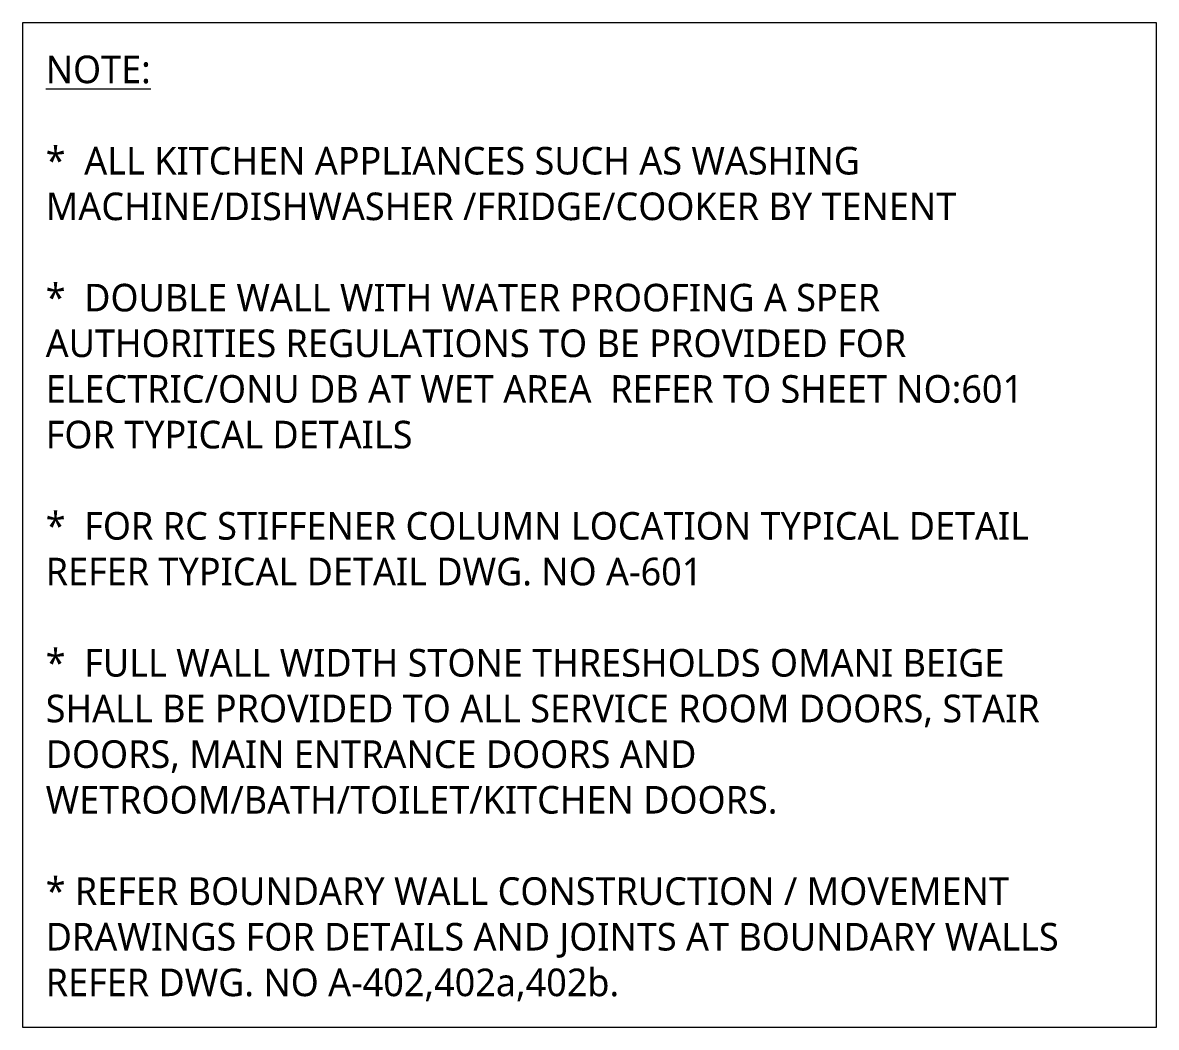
# Model space of a CAD drawing. Header units: millimetres. Extents: x -12746 to 995452, y -409013 to 338495.
# Drawn here: x 11965 to 19354, y 14055 to 20606 of the extents above; entities that cross this region are included whole.
import ezdxf

# ---------------------------------------------------------------- set-up
doc = ezdxf.new("R2010")
doc.units = ezdxf.units.MM
doc.layers.add('G-ANNO-TEXT', color=231, linetype='Continuous', lineweight=9)
doc.styles.add('Lucida Sans Unicode_7', font='l_10646.ttf', dxfattribs={"height": 180})

msp = doc.modelspace()

# ---------------------------------------------------------------- linework, layer by layer
at = {"layer": 'G-ANNO-TEXT', "color": 7, "flags": 128}
msp.add_lwpolyline([(11965.5, 20605.7), (19353.8, 20605.7), (19353.8, 14054.7), (11965.5, 14054.7)], close=True, dxfattribs=at)

# ---------------------------------------------------------------- texts
at = {"layer": 'G-ANNO-TEXT', "color": 7, "char_height": 180, "attachment_point": 1, "style": 'Lucida Sans Unicode_7'}
for s, insert, width in [('\\LNOTE:', (12115.5, 20390.9), 889.873), ('*  ALL KITCHEN APPLIANCES SUCH AS WASHING ', (12115.5, 19795.6), 6966.664), ('MACHINE/DISHWASHER /FRIDGE/COOKER BY TENENT', (12115.5, 19498), 7696.2), ('*  DOUBLE WALL WITH WATER PROOFING A SPER ', (12115.5, 18902.7), 7054.85), ('AUTHORITIES REGULATIONS TO BE PROVIDED FOR ', (12115.5, 18605), 7303.373), ('ELECTRIC/ONU DB AT WET AREA  REFER TO SHEET NO:601 ', (12115.5, 18307.3), 8521.938), ('FOR TYPICAL DETAILS', (12115.5, 18009.7), 3150.632), ('*  FOR RC STIFFENER COLUMN LOCATION TYPICAL DETAIL ', (12115.5, 17414.4), 8489.871), ('REFER TYPICAL DETAIL DWG. NO A-601', (12115.5, 17116.7), 5724.049), ('*  FULL WALL WIDTH STONE THRESHOLDS OMANI BEIGE ', (12115.5, 16521.4), 8105.061), ('SHALL BE PROVIDED TO ALL SERVICE ROOM DOORS, STAIR ', (12115.5, 16223.8), 8529.955), ('DOORS, MAIN ENTRANCE DOORS AND ', (12115.5, 15926.1), 5603.796), ('WETROOM/BATH/TOILET/KITCHEN DOORS.', (12115.5, 15628.4), 6245.146), ('* REFER BOUNDARY WALL CONSTRUCTION / MOVEMENT ', (12115.5, 15033.1), 8217.297), ('DRAWINGS FOR DETAILS AND JOINTS AT BOUNDARY WALLS ', (12115.5, 14735.5), 8594.09), ('REFER DWG. NO A-402,402a,402b.', (12115.5, 14437.8), 5050.631)]:
    msp.add_mtext(s, dxfattribs=dict(at, insert=insert, width=width))

doc.saveas('drawing.dxf')
